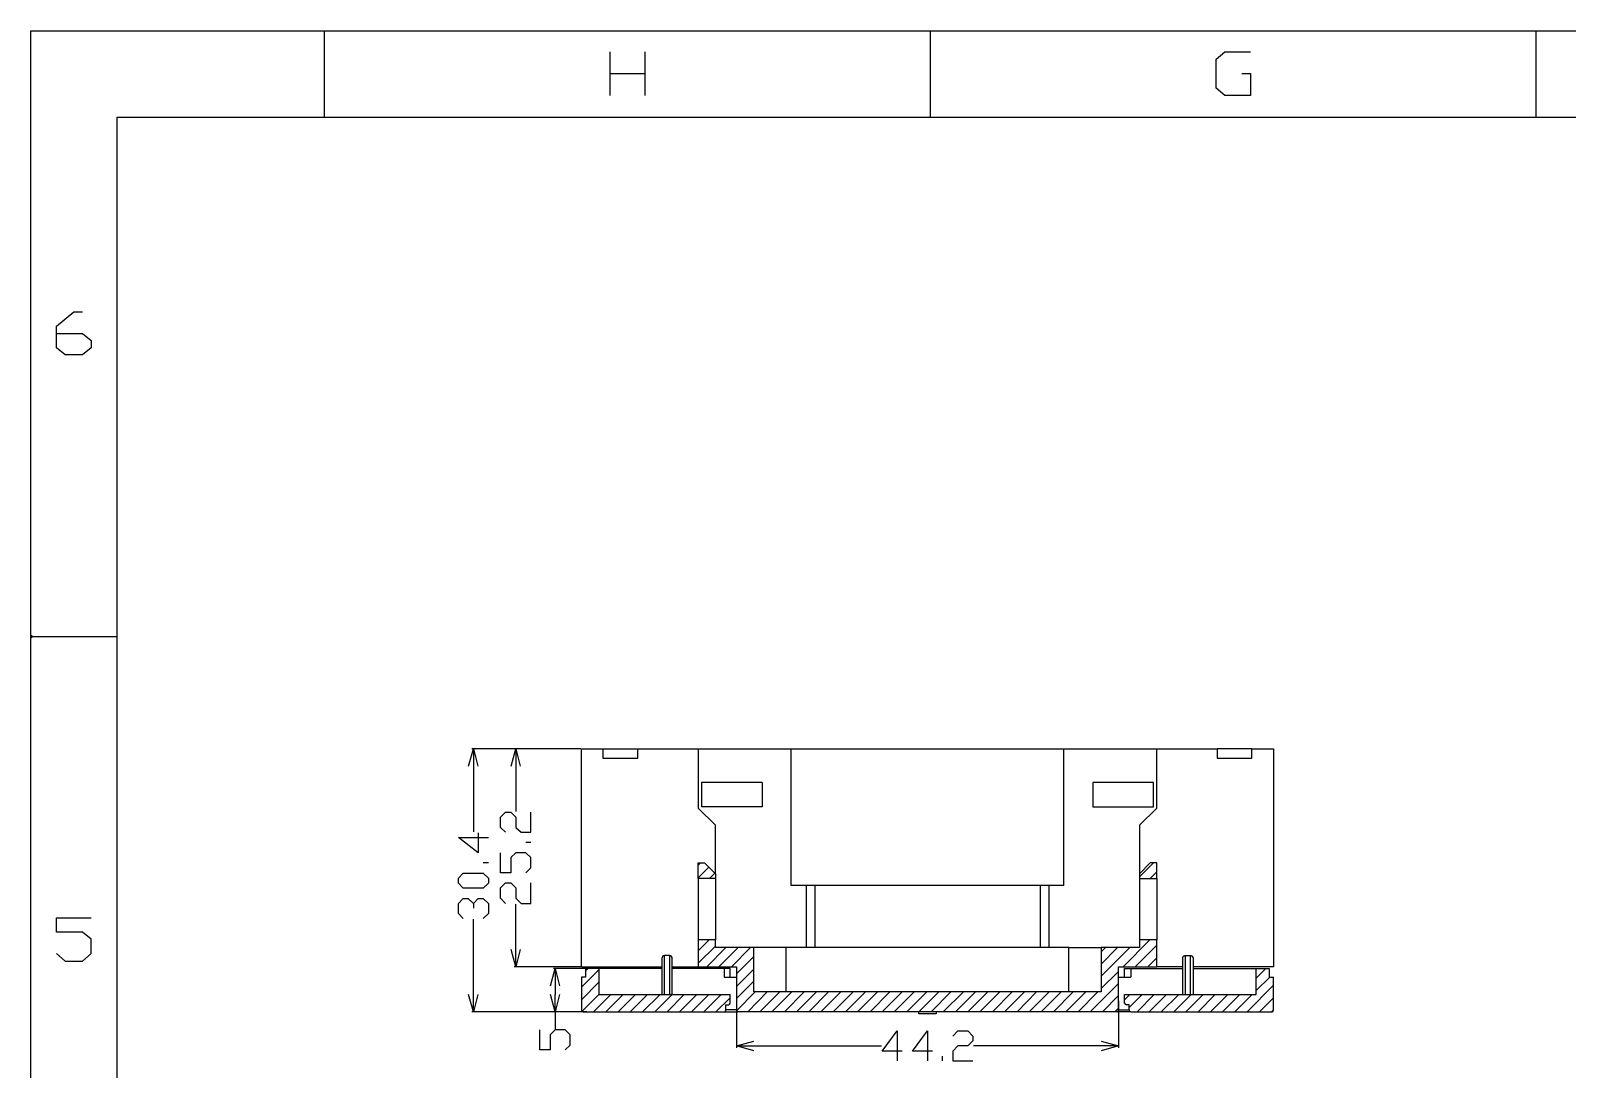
# Model space of a CAD drawing. Header units: millimetres. Extents: x 119 to 713, y -184 to 236.
# Drawn here: x 119.4 to 297, y 115.9 to 235.9 of the extents above; entities that cross this region are included whole.
import ezdxf

# ---------------------------------------------------------------- set-up
doc = ezdxf.new("R2010")
doc.units = ezdxf.units.MM
doc.layers.add('PDF_几何图形', color=7, linetype='Continuous', true_color=0x231f20)

msp = doc.modelspace()

# ---------------------------------------------------------------- hatches: boundary and pattern name
at = {"layer": 'PDF_几何图形', "transparency": 33554559}
msp.add_hatch(color=7, dxfattribs=at).paths.add_polyline_path([(119.39, 166.15), (119.57, 166.11), (119.61, 165.93), (119.57, 165.76), (119.39, 165.72)])

# ---------------------------------------------------------------- linework, layer by layer
at = {"layer": 'PDF_几何图形', "color": 7, "lineweight": -3}
for points in [[(119.39, 235.94), (713.49, 235.94)], [(119.39, -184.08), (119.39, 235.94)], [(119.39, -184.08), (119.39, 235.94)], [(153.37, 225.94), (153.37, 235.94)], [(223.42, 225.94), (223.42, 235.94)], [(293.42, 225.94), (293.42, 235.94)], [(186.38, 228.47), (186.38, 233.49)], [(190.4, 233.49), (190.4, 228.47)], [(259.4, 231), (260.41, 231), (260.41, 228.47), (257.44, 228.47), (256.43, 229.3), (256.43, 232.66), (257.44, 233.49), (260.41, 233.49)], [(186.38, 231), (190.4, 231)], [(129.39, 225.94), (703.49, 225.94)], [(129.39, -174.08), (129.39, 225.94)], [(122.36, 200.96), (125.38, 200.96), (126.38, 200.13), (126.38, 199.3), (125.38, 198.47), (123.37, 198.47), (122.36, 199.3), (122.36, 201.79), (124.37, 203.45), (125.38, 203.45)], [(119.39, 165.93), (129.39, 165.93)], [(170.01, 150.96), (170.58, 152.96), (171.1, 150.96)], [(182.98, 152.96), (170.4, 152.96)], [(170.58, 152.96), (170.58, 150.96)], [(174.94, 150.96), (175.47, 152.96), (175.99, 150.96)], [(180.31, 152.96), (175.29, 152.96)], [(175.47, 152.96), (175.47, 150.96)], [(183.07, 127.77), (183.07, 152.96), (185.55, 152.96), (185.55, 151.87), (189.57, 151.87)], [(185.55, 152.96), (189.57, 152.96)], [(189.57, 152.96), (196.56, 152.96), (196.56, 146.11), (198.57, 144.14)], [(189.57, 151.87), (189.57, 152.96)], [(196.56, 152.96), (207.3, 152.96)], [(207.3, 137.16), (207.3, 152.96)], [(207.3, 152.96), (238.83, 152.96)], [(238.83, 137.16), (238.83, 152.96)], [(238.83, 152.96), (249.58, 152.96)], [(247.57, 144.14), (249.58, 146.11), (249.58, 152.96)], [(249.58, 152.96), (256.56, 152.96)], [(256.56, 151.87), (260.58, 151.87), (260.58, 152.96), (263.07, 152.96), (263.07, 127.77)], [(256.56, 152.96), (256.56, 151.87)], [(260.58, 152.96), (256.56, 152.96)], [(170.58, 150.96), (170.58, 143.36)], [(175.47, 150.96), (175.47, 145.71)], [(203.94, 149.08), (196.95, 149.08), (196.95, 146.24)], [(203.94, 149.08), (203.94, 146.24)], [(203.94, 146.24), (196.95, 146.24)], [(174.29, 143.31), (173.72, 143.88), (173.72, 145.06), (174.29, 145.63), (174.9, 145.63), (175.47, 145.06), (175.47, 143.88), (176.08, 143.31), (177.21, 143.31), (177.21, 145.63)], [(198.57, 138.51), (198.57, 144.14)], [(247.57, 144.14), (247.57, 138.51)], [(171.14, 143.27), (171.14, 140.95), (168.83, 142.7), (172.32, 142.7)], [(177.21, 142.13), (176.65, 142.13)], [(176.65, 138.64), (177.21, 139.21), (177.21, 140.39), (176.65, 140.95), (175.47, 140.95), (174.9, 140.39), (174.9, 138.64), (173.72, 138.64), (173.72, 140.95)], [(172.32, 139.78), (171.71, 139.78)], [(198.57, 137.99), (196.56, 137.99), (196.56, 139.78)], [(196.56, 139.78), (197.3, 139.78), (198.57, 138.51), (198.57, 137.99)], [(196.56, 139.51), (196.82, 139.78)], [(196.56, 138.07), (197.78, 139.3)], [(197.87, 137.99), (198.48, 138.6)], [(247.57, 138.16), (249.18, 139.78)], [(248.83, 137.99), (249.58, 138.73)], [(174.29, 135.1), (173.72, 135.72), (173.72, 136.89), (174.29, 137.46), (174.9, 137.46), (175.47, 136.89), (175.47, 135.72), (176.08, 135.1), (177.21, 135.1), (177.21, 137.46)], [(196.56, 137.99), (196.56, 130.87)], [(198.57, 137.99), (198.57, 130.87)], [(209.05, 137.16), (207.3, 137.16)], [(210.05, 137.16), (209.05, 137.16), (209.05, 129.99)], [(210.05, 137.16), (210.05, 129.99)], [(236.08, 137.16), (210.05, 137.16)], [(237.09, 137.16), (236.08, 137.16), (236.08, 129.99)], [(237.09, 137.16), (237.09, 129.99)], [(238.83, 137.16), (237.09, 137.16)], [(247.57, 137.99), (247.57, 130.87)], [(249.58, 137.99), (249.58, 130.87)], [(169.4, 133.36), (168.83, 133.92), (168.83, 135.1), (169.4, 135.67), (169.96, 135.67), (170.58, 135.1), (170.58, 134.54)], [(170.58, 135.1), (171.14, 135.67), (171.71, 135.67), (172.32, 135.1), (172.32, 133.92), (171.71, 133.36)], [(175.47, 129.78), (175.47, 135.02)], [(122.36, 129.3), (123.37, 128.42), (125.38, 128.42), (126.38, 129.3), (126.38, 130.95), (125.38, 131.78), (122.36, 131.78), (122.36, 133.44), (126.38, 133.44)], [(170.58, 124.58), (170.58, 133.27)], [(175.99, 129.78), (175.47, 127.77), (174.94, 129.78)], [(175.47, 127.77), (175.47, 129.78)], [(243.16, 129.99), (243.16, 124.88), (202.98, 124.88), (202.98, 129.99), (198.57, 129.99), (198.57, 130.87), (196.56, 130.87), (196.56, 127.77), (200.97, 127.77), (200.97, 122.79)], [(196.56, 129.6), (197.83, 130.87)], [(196.56, 128.2), (198.57, 130.17)], [(197.56, 127.77), (199.75, 129.99)], [(198.96, 127.77), (201.19, 129.99)], [(200.4, 127.77), (202.59, 129.99)], [(239.4, 124.88), (239.4, 129.99), (202.98, 129.99)], [(206.69, 129.99), (206.69, 124.88)], [(239.4, 129.99), (243.16, 129.99)], [(245.17, 122.79), (245.17, 127.77), (249.58, 127.77), (249.58, 130.87), (247.57, 130.87), (247.57, 129.99), (243.16, 129.99)], [(243.16, 129.51), (243.64, 129.99)], [(243.16, 128.07), (245.03, 129.99)], [(243.16, 126.68), (246.48, 129.99)], [(245.69, 127.77), (248.79, 130.87)], [(247.09, 127.77), (249.58, 130.26)], [(192.37, 128.73), (192.37, 124.58)], [(192.67, 124.58), (192.67, 129.08)], [(193.24, 129.08), (192.67, 129.08)], [(193.24, 129.08), (193.24, 124.58)], [(193.55, 124.58), (193.55, 128.73)], [(200.97, 126.94), (202.98, 128.95)], [(248.53, 127.77), (249.58, 128.81)], [(252.59, 128.73), (252.59, 128.9), (252.63, 128.9), (252.63, 128.95), (252.72, 129.03), (252.76, 129.03), (252.81, 129.08), (252.85, 129.08)], [(252.59, 124.58), (252.59, 128.73)], [(252.85, 129.08), (252.85, 124.58)], [(252.85, 129.08), (253.46, 129.08)], [(253.46, 124.58), (253.46, 129.08)], [(253.46, 129.08), (253.55, 129.08), (253.55, 129.03), (253.64, 129.03), (253.72, 128.95), (253.72, 128.9), (253.77, 128.86), (253.77, 128.73)], [(253.77, 128.73), (253.77, 124.58)], [(182.98, 127.77), (175.29, 127.77)], [(179.48, 125.58), (180.01, 127.59), (180.53, 125.58)], [(183.5, 127.59), (179.83, 127.59)], [(180.01, 127.59), (180.01, 125.58)], [(183.07, 127.77), (192.37, 127.77)], [(183.07, 125.41), (185.07, 127.42)], [(183.55, 126.59), (183.07, 126.59), (183.07, 122.79)], [(185.07, 127.59), (183.55, 127.59)], [(183.55, 127.59), (183.55, 126.59)], [(183.55, 127.33), (183.81, 127.59)], [(185.07, 127.59), (185.07, 124.58)], [(192.37, 127.59), (185.07, 127.59)], [(193.55, 127.77), (196.56, 127.77)], [(199.57, 127.59), (193.55, 127.59)], [(199.57, 127.59), (199.57, 126.59), (200.97, 126.59)], [(200.27, 126.59), (200.27, 127.59), (199.57, 127.59)], [(200.97, 125.5), (202.98, 127.5)], [(243.16, 125.28), (245.17, 127.24)], [(245.17, 126.59), (246.56, 126.59)], [(245.86, 126.59), (245.86, 127.59), (246.56, 127.59)], [(246.56, 127.59), (246.56, 126.59)], [(246.56, 127.59), (252.59, 127.59)], [(252.59, 127.77), (249.58, 127.77)], [(263.07, 127.77), (253.77, 127.77)], [(253.77, 127.59), (261.06, 127.59)], [(261.06, 124.58), (261.06, 127.59)], [(261.06, 127.59), (262.59, 127.59), (262.59, 126.59)], [(261.06, 126.46), (262.2, 127.59)], [(261.06, 125.02), (262.63, 126.59)], [(262.59, 126.59), (263.07, 126.59)], [(263.07, 122.79), (263.07, 126.59)], [(171.1, 124.58), (170.58, 122.57), (170.01, 124.58)], [(170.58, 122.57), (170.58, 124.58)], [(180.53, 124.58), (180.01, 122.57), (179.48, 124.58)], [(180.01, 125.58), (180.01, 124.58)], [(180.01, 122.57), (180.01, 124.58)], [(183.07, 123.97), (185.07, 125.98)], [(183.11, 122.61), (185.07, 124.58)], [(184.46, 122.57), (186.47, 124.58)], [(185.07, 124.58), (200.27, 124.58)], [(185.9, 122.57), (187.87, 124.58)], [(187.3, 122.57), (189.31, 124.58)], [(188.7, 122.57), (190.71, 124.58)], [(190.14, 122.57), (192.15, 124.58)], [(191.54, 122.57), (193.55, 124.58)], [(192.98, 122.57), (194.94, 124.58)], [(194.38, 122.57), (196.39, 124.58)], [(195.77, 122.57), (197.78, 124.58)], [(197.21, 122.57), (199.22, 124.58)], [(200.27, 123.57), (200.27, 124.58)], [(200.97, 124.1), (202.98, 126.11)], [(200.97, 122.7), (203.15, 124.88)], [(202.28, 122.57), (204.55, 124.88)], [(203.68, 122.57), (205.99, 124.88)], [(205.08, 122.57), (207.39, 124.88)], [(206.52, 122.57), (208.83, 124.88)], [(207.91, 122.57), (210.23, 124.88)], [(209.36, 122.57), (211.63, 124.88)], [(210.75, 122.57), (213.07, 124.88)], [(212.15, 122.57), (214.46, 124.88)], [(213.59, 122.57), (215.91, 124.88)], [(214.99, 122.57), (217.3, 124.88)], [(216.43, 122.57), (218.7, 124.88)], [(217.83, 122.57), (220.14, 124.88)], [(219.22, 122.57), (221.54, 124.88)], [(220.67, 122.57), (222.98, 124.88)], [(222.06, 122.57), (224.38, 124.88)], [(223.5, 122.57), (225.78, 124.88)], [(224.9, 122.57), (227.22, 124.88)], [(226.3, 122.57), (228.61, 124.88)], [(227.74, 122.57), (230.06, 124.88)], [(229.14, 122.57), (231.45, 124.88)], [(230.58, 122.57), (232.85, 124.88)], [(231.98, 122.57), (234.29, 124.88)], [(233.42, 122.57), (235.69, 124.88)], [(234.82, 122.57), (237.13, 124.88)], [(236.21, 122.57), (238.53, 124.88)], [(237.65, 122.57), (239.92, 124.88)], [(239.05, 122.57), (241.37, 124.88)], [(240.49, 122.57), (242.76, 124.88)], [(241.89, 122.57), (245.17, 125.84)], [(243.29, 122.57), (245.17, 124.45)], [(245.86, 123.57), (245.86, 124.58), (261.06, 124.58)], [(245.86, 123.97), (246.48, 124.58)], [(246.39, 123.05), (247.87, 124.58)], [(247.31, 122.57), (249.27, 124.58)], [(248.7, 122.57), (250.71, 124.58)], [(250.1, 122.57), (252.11, 124.58)], [(251.54, 122.57), (253.55, 124.58)], [(252.94, 122.57), (254.95, 124.58)], [(254.38, 122.57), (256.34, 124.58)], [(255.78, 122.57), (257.79, 124.58)], [(257.17, 122.57), (259.18, 124.58)], [(258.62, 122.57), (260.62, 124.58)], [(260.01, 122.57), (263.07, 125.63)], [(183.07, 122.79), (183.11, 122.61), (183.24, 122.57)], [(198.61, 122.57), (200.27, 124.19)], [(199.57, 122.57), (199.7, 122.61), (199.75, 122.79)], [(199.75, 122.79), (199.75, 123.36), (200.05, 123.36)], [(200.97, 122.79), (199.75, 122.79)], [(200.05, 123.36), (200.18, 123.44), (200.27, 123.57)], [(200.97, 123.36), (200.97, 118.42)], [(200.97, 122.79), (201.01, 122.61), (201.15, 122.57)], [(244.73, 122.57), (245.17, 123.01)], [(244.99, 122.57), (245.12, 122.61), (245.17, 122.79)], [(245.17, 123.84), (245.17, 118.42)], [(245.17, 122.79), (246.39, 122.79)], [(245.86, 123.57), (245.91, 123.44), (246.08, 123.36)], [(246.39, 122.79), (246.39, 123.36), (246.08, 123.36)], [(246.39, 122.79), (246.43, 122.61), (246.56, 122.57)], [(261.45, 122.57), (263.07, 124.19)], [(262.85, 122.57), (263.07, 122.79)], [(262.9, 122.57), (263.03, 122.61), (263.07, 122.79)], [(183.68, 122.57), (170.4, 122.57)], [(181.23, 122.57), (179.83, 122.57)], [(180.01, 122.57), (180.01, 120.56)], [(183.24, 122.57), (199.57, 122.57)], [(199.57, 122.57), (201.15, 122.57)], [(244.99, 122.57), (201.15, 122.57)], [(222.06, 122.35), (222.06, 122.57)], [(224.07, 122.57), (224.07, 122.35), (222.06, 122.35)], [(246.56, 122.57), (244.99, 122.57)], [(246.56, 122.57), (262.9, 122.57)], [(181.19, 118.16), (181.76, 118.73), (181.76, 119.91), (181.19, 120.47), (180.01, 120.47), (179.44, 119.91), (179.44, 118.16), (178.26, 118.16), (178.26, 120.47)], [(202.98, 118.07), (200.97, 118.64), (202.98, 119.16)], [(220.14, 118.03), (217.83, 118.03), (219.57, 120.39), (219.57, 116.89)], [(223.64, 118.03), (221.32, 118.03), (223.07, 120.39), (223.07, 116.89)], [(225.99, 119.77), (226.56, 120.39), (227.74, 120.39), (228.31, 119.77), (228.31, 119.21), (227.74, 118.64), (226.56, 118.64), (225.99, 118.03), (225.99, 116.89), (228.31, 116.89)], [(243.16, 119.16), (245.17, 118.64), (243.16, 118.07)], [(200.97, 118.64), (202.98, 118.64)], [(202.98, 118.64), (217.74, 118.64)], [(224.81, 116.89), (224.81, 117.46)], [(243.16, 118.64), (228.4, 118.64)], [(245.17, 118.64), (243.16, 118.64)]]:
    msp.add_lwpolyline(points, dxfattribs=at)
for points in [[(242.2, 149.08), (242.2, 146.24), (249.18, 146.24), (249.18, 149.08)], [(172.32, 137.42), (171.71, 136.85), (169.4, 136.85), (168.83, 137.42), (168.83, 138.03), (169.4, 138.6), (171.71, 138.6), (172.32, 138.03)], [(247.57, 138.51), (247.57, 137.99), (249.58, 137.99), (249.58, 139.78), (248.83, 139.78)]]:
    msp.add_lwpolyline(points, close=True, dxfattribs=at)
for points in [[(192.67, 129.08), (192.5, 129.09), (192.34, 128.91), (192.37, 128.73)], [(193.55, 128.73), (193.58, 128.91), (193.42, 129.09), (193.24, 129.08)]]:
    msp.add_open_spline(points, degree=3, dxfattribs=at)

doc.saveas('drawing.dxf')
